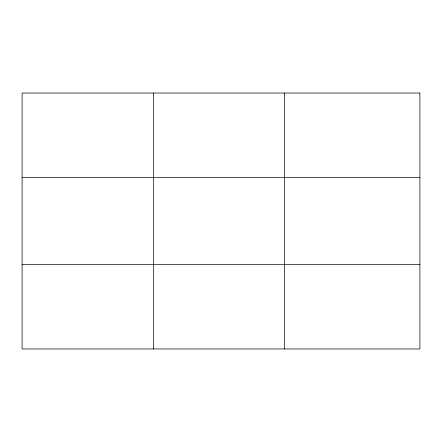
<?xml version="1.0" encoding="UTF-8"?>
<svg xmlns="http://www.w3.org/2000/svg" width="442" height="442" viewBox="0 0 442 442"><rect width="100%" height="100%" fill="white"/><g stroke="black" fill="none" stroke-linecap="round" stroke-linejoin="round"><path stroke-width="0.66" d="M153.374 348.965L153.374 93.035M284.648 348.965L284.648 93.035M22.1 177.491L419.9 177.491M22.1 264.509L419.9 264.509M419.9 93.035L419.9 348.965L22.1 348.965L22.1 93.035L419.9 93.035"/></g></svg>
